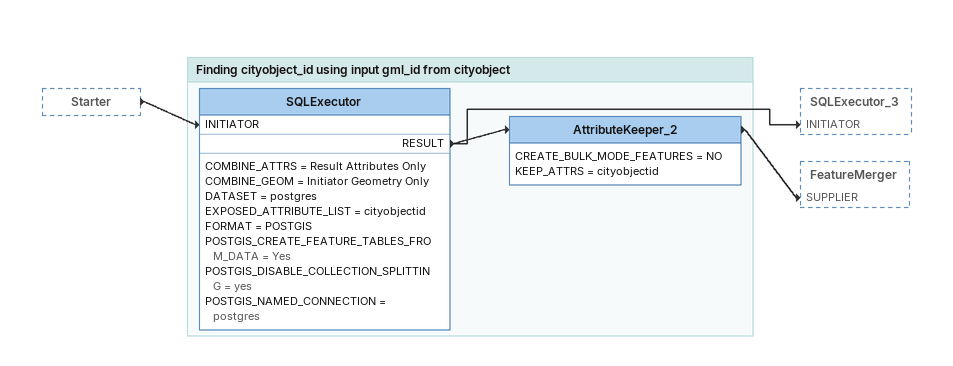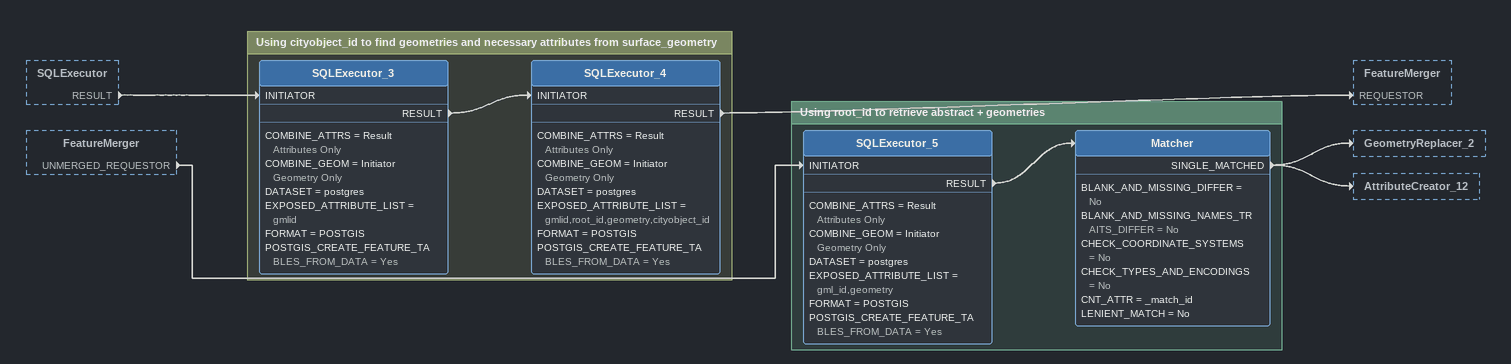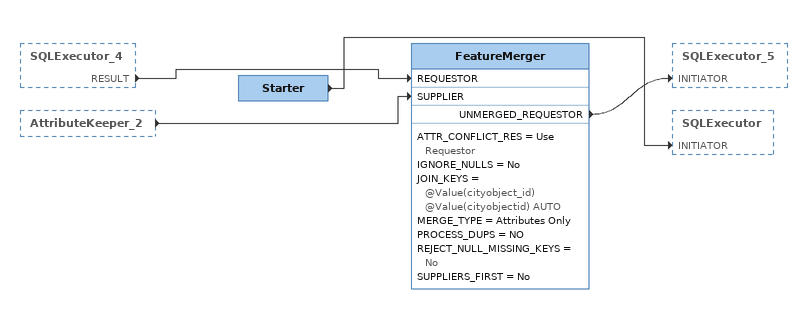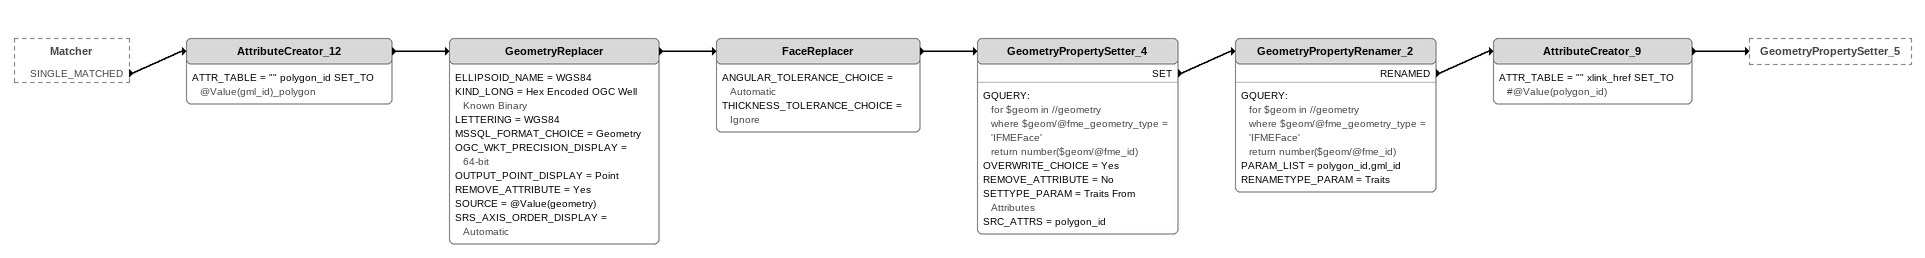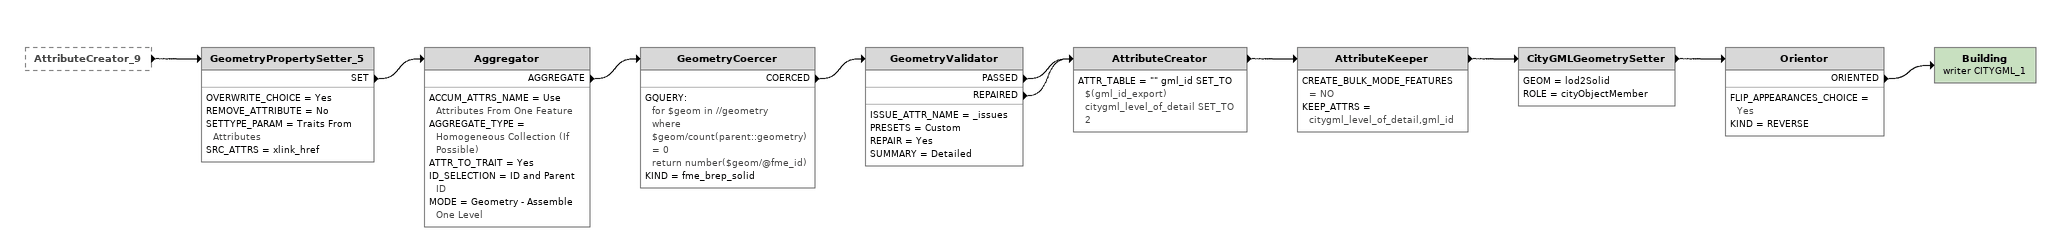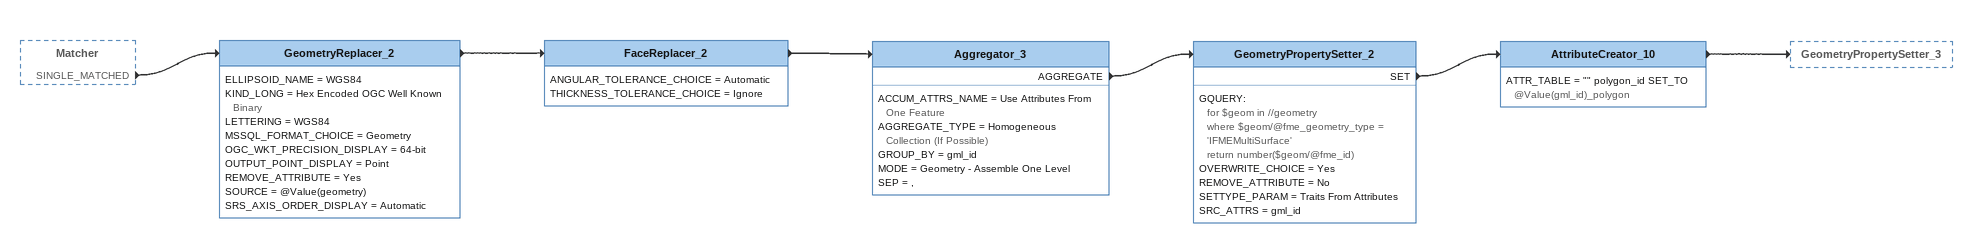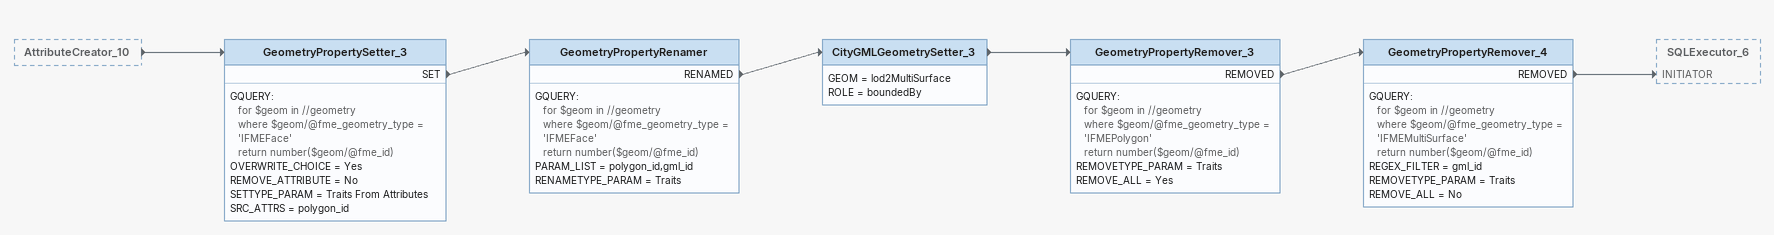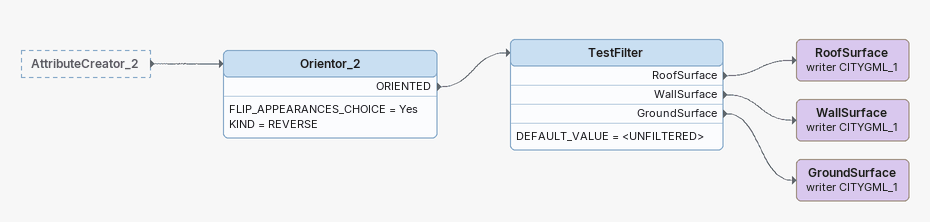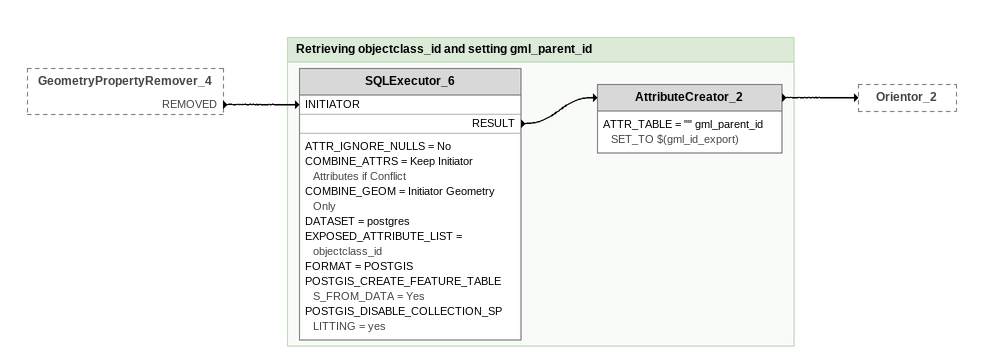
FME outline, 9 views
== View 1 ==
Starter [outside]
    -> SQLExecutor [INITIATOR]

Bookmark: Finding cityobject_id using input gml_id from cityobject
SQLExecutor
    COMBINE_ATTRS = Result Attributes Only
    COMBINE_GEOM = Initiator Geometry Only
    DATASET = postgres
    EXPOSED_ATTRIBUTE_LIST = cityobjectid
    FORMAT = POSTGIS
    POSTGIS_CREATE_FEATURE_TABLES_FROM_DATA = Yes
    POSTGIS_DISABLE_COLLECTION_SPLITTING = yes
    POSTGIS_NAMED_CONNECTION = postgres
    RESULT -> AttributeKeeper_2
    RESULT -> SQLExecutor_3 [INITIATOR]
AttributeKeeper_2
    CREATE_BULK_MODE_FEATURES = NO
    KEEP_ATTRS = cityobjectid
    -> FeatureMerger [SUPPLIER]

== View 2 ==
SQLExecutor [outside]
    RESULT -> SQLExecutor_3 [INITIATOR]
FeatureMerger [outside]
    UNMERGED_REQUESTOR -> SQLExecutor_5 [INITIATOR]

Bookmark: Using cityobject_id to find geometries and necessary attributes from surface_geometry
SQLExecutor_3
    COMBINE_ATTRS = Result Attributes Only
    COMBINE_GEOM = Initiator Geometry Only
    DATASET = postgres
    EXPOSED_ATTRIBUTE_LIST = gmlid
    FORMAT = POSTGIS
    POSTGIS_CREATE_FEATURE_TABLES_FROM_DATA = Yes
    RESULT -> SQLExecutor_4 [INITIATOR]
SQLExecutor_4
    COMBINE_ATTRS = Result Attributes Only
    COMBINE_GEOM = Initiator Geometry Only
    DATASET = postgres
    EXPOSED_ATTRIBUTE_LIST = gmlid,root_id,geometry,cityobject_id
    FORMAT = POSTGIS
    POSTGIS_CREATE_FEATURE_TABLES_FROM_DATA = Yes
    RESULT -> FeatureMerger [REQUESTOR]

Bookmark: Using root_id to retrieve abstract + geometries
SQLExecutor_5
    COMBINE_ATTRS = Result Attributes Only
    COMBINE_GEOM = Initiator Geometry Only
    DATASET = postgres
    EXPOSED_ATTRIBUTE_LIST = gml_id,geometry
    FORMAT = POSTGIS
    POSTGIS_CREATE_FEATURE_TABLES_FROM_DATA = Yes
    RESULT -> Matcher
Matcher
    BLANK_AND_MISSING_DIFFER = No
    BLANK_AND_MISSING_NAMES_TRAITS_DIFFER = No
    CHECK_COORDINATE_SYSTEMS = No
    CHECK_TYPES_AND_ENCODINGS = No
    CNT_ATTR = _match_id
    LENIENT_MATCH = No
    SINGLE_MATCHED -> GeometryReplacer_2
    SINGLE_MATCHED -> AttributeCreator_12

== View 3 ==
SQLExecutor_4 [outside]
    RESULT -> FeatureMerger [REQUESTOR]
AttributeKeeper_2 [outside]
    -> FeatureMerger [SUPPLIER]
Starter
    -> SQLExecutor [INITIATOR]
FeatureMerger
    ATTR_CONFLICT_RES = Use Requestor
    IGNORE_NULLS = No
    JOIN_KEYS = @Value(cityobject_id) @Value(cityobjectid) AUTO
    MERGE_TYPE = Attributes Only
    PROCESS_DUPS = NO
    REJECT_NULL_MISSING_KEYS = No
    SUPPLIERS_FIRST = No
    UNMERGED_REQUESTOR -> SQLExecutor_5 [INITIATOR]

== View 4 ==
Matcher [outside]
    SINGLE_MATCHED -> AttributeCreator_12
AttributeCreator_12
    ATTR_TABLE = "" polygon_id SET_TO @Value(gml_id)_polygon
    -> GeometryReplacer
GeometryReplacer
    ELLIPSOID_NAME = WGS84
    KIND_LONG = Hex Encoded OGC Well Known Binary
    LETTERING = WGS84
    MSSQL_FORMAT_CHOICE = Geometry
    OGC_WKT_PRECISION_DISPLAY = 64-bit
    OUTPUT_POINT_DISPLAY = Point
    REMOVE_ATTRIBUTE = Yes
    SOURCE = @Value(geometry)
    SRS_AXIS_ORDER_DISPLAY = Automatic
    -> FaceReplacer
FaceReplacer
    ANGULAR_TOLERANCE_CHOICE = Automatic
    THICKNESS_TOLERANCE_CHOICE = Ignore
    -> GeometryPropertySetter_4
GeometryPropertySetter_4
    GQUERY:
      for $geom in //geometry
      where $geom/@fme_geometry_type = 'IFMEFace'
      return number($geom/@fme_id)
    OVERWRITE_CHOICE = Yes
    REMOVE_ATTRIBUTE = No
    SETTYPE_PARAM = Traits From Attributes
    SRC_ATTRS = polygon_id
    SET -> GeometryPropertyRenamer_2
GeometryPropertyRenamer_2
    GQUERY:
      for $geom in //geometry
      where $geom/@fme_geometry_type = 'IFMEFace'
      return number($geom/@fme_id)
    PARAM_LIST = polygon_id,gml_id
    RENAMETYPE_PARAM = Traits
    RENAMED -> AttributeCreator_9
AttributeCreator_9
    ATTR_TABLE = "" xlink_href SET_TO #@Value(polygon_id)
    -> GeometryPropertySetter_5

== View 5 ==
AttributeCreator_9 [outside]
    -> GeometryPropertySetter_5
GeometryPropertySetter_5
    OVERWRITE_CHOICE = Yes
    REMOVE_ATTRIBUTE = No
    SETTYPE_PARAM = Traits From Attributes
    SRC_ATTRS = xlink_href
    SET -> Aggregator
Aggregator
    ACCUM_ATTRS_NAME = Use Attributes From One Feature
    AGGREGATE_TYPE = Homogeneous Collection (If Possible)
    ATTR_TO_TRAIT = Yes
    ID_SELECTION = ID and Parent ID
    MODE = Geometry - Assemble One Level
    AGGREGATE -> GeometryCoercer
GeometryCoercer
    GQUERY:
      for $geom in //geometry
      where $geom/count(parent::geometry) = 0
      return number($geom/@fme_id)
    KIND = fme_brep_solid
    COERCED -> GeometryValidator
GeometryValidator
    ISSUE_ATTR_NAME = _issues
    PRESETS = Custom
    REPAIR = Yes
    SUMMARY = Detailed
    PASSED -> AttributeCreator
    REPAIRED -> AttributeCreator
AttributeCreator
    ATTR_TABLE = "" gml_id SET_TO $(gml_id_export)  citygml_level_of_detail SET_TO 2
    -> AttributeKeeper
AttributeKeeper
    CREATE_BULK_MODE_FEATURES = NO
    KEEP_ATTRS = citygml_level_of_detail,gml_id
    -> CityGMLGeometrySetter
CityGMLGeometrySetter
    GEOM = lod2Solid
    ROLE = cityObjectMember
    -> Orientor
Orientor
    FLIP_APPEARANCES_CHOICE = Yes
    KIND = REVERSE
    ORIENTED -> Building (writer CITYGML_1)
Building (writer CITYGML_1)

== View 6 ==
Matcher [outside]
    SINGLE_MATCHED -> GeometryReplacer_2
GeometryReplacer_2
    ELLIPSOID_NAME = WGS84
    KIND_LONG = Hex Encoded OGC Well Known Binary
    LETTERING = WGS84
    MSSQL_FORMAT_CHOICE = Geometry
    OGC_WKT_PRECISION_DISPLAY = 64-bit
    OUTPUT_POINT_DISPLAY = Point
    REMOVE_ATTRIBUTE = Yes
    SOURCE = @Value(geometry)
    SRS_AXIS_ORDER_DISPLAY = Automatic
    -> FaceReplacer_2
FaceReplacer_2
    ANGULAR_TOLERANCE_CHOICE = Automatic
    THICKNESS_TOLERANCE_CHOICE = Ignore
    -> Aggregator_3
Aggregator_3
    ACCUM_ATTRS_NAME = Use Attributes From One Feature
    AGGREGATE_TYPE = Homogeneous Collection (If Possible)
    GROUP_BY = gml_id
    MODE = Geometry - Assemble One Level
    SEP = ,
    AGGREGATE -> GeometryPropertySetter_2
GeometryPropertySetter_2
    GQUERY:
      for $geom in //geometry
      where $geom/@fme_geometry_type = 'IFMEMultiSurface'
      return number($geom/@fme_id)
    OVERWRITE_CHOICE = Yes
    REMOVE_ATTRIBUTE = No
    SETTYPE_PARAM = Traits From Attributes
    SRC_ATTRS = gml_id
    SET -> AttributeCreator_10
AttributeCreator_10
    ATTR_TABLE = "" polygon_id SET_TO @Value(gml_id)_polygon
    -> GeometryPropertySetter_3

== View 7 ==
AttributeCreator_10 [outside]
    -> GeometryPropertySetter_3
GeometryPropertySetter_3
    GQUERY:
      for $geom in //geometry
      where $geom/@fme_geometry_type = 'IFMEFace'
      return number($geom/@fme_id)
    OVERWRITE_CHOICE = Yes
    REMOVE_ATTRIBUTE = No
    SETTYPE_PARAM = Traits From Attributes
    SRC_ATTRS = polygon_id
    SET -> GeometryPropertyRenamer
GeometryPropertyRenamer
    GQUERY:
      for $geom in //geometry
      where $geom/@fme_geometry_type = 'IFMEFace'
      return number($geom/@fme_id)
    PARAM_LIST = polygon_id,gml_id
    RENAMETYPE_PARAM = Traits
    RENAMED -> CityGMLGeometrySetter_3
CityGMLGeometrySetter_3
    GEOM = lod2MultiSurface
    ROLE = boundedBy
    -> GeometryPropertyRemover_3
GeometryPropertyRemover_3
    GQUERY:
      for $geom in //geometry
      where $geom/@fme_geometry_type = 'IFMEPolygon'
      return number($geom/@fme_id)
    REMOVETYPE_PARAM = Traits
    REMOVE_ALL = Yes
    REMOVED -> GeometryPropertyRemover_4
GeometryPropertyRemover_4
    GQUERY:
      for $geom in //geometry
      where $geom/@fme_geometry_type = 'IFMEMultiSurface'
      return number($geom/@fme_id)
    REGEX_FILTER = gml_id
    REMOVETYPE_PARAM = Traits
    REMOVE_ALL = No
    REMOVED -> SQLExecutor_6 [INITIATOR]

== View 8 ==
AttributeCreator_2 [outside]
    -> Orientor_2
Orientor_2
    FLIP_APPEARANCES_CHOICE = Yes
    KIND = REVERSE
    ORIENTED -> TestFilter
TestFilter
    DEFAULT_VALUE = <UNFILTERED>
    RoofSurface -> RoofSurface (writer CITYGML_1)
    WallSurface -> WallSurface (writer CITYGML_1)
    GroundSurface -> GroundSurface (writer CITYGML_1)
RoofSurface (writer CITYGML_1)
WallSurface (writer CITYGML_1)
GroundSurface (writer CITYGML_1)

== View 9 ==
GeometryPropertyRemover_4 [outside]
    REMOVED -> SQLExecutor_6 [INITIATOR]

Bookmark: Retrieving objectclass_id and setting gml_parent_id
SQLExecutor_6
    ATTR_IGNORE_NULLS = No
    COMBINE_ATTRS = Keep Initiator Attributes if Conflict
    COMBINE_GEOM = Initiator Geometry Only
    DATASET = postgres
    EXPOSED_ATTRIBUTE_LIST = objectclass_id
    FORMAT = POSTGIS
    POSTGIS_CREATE_FEATURE_TABLES_FROM_DATA = Yes
    POSTGIS_DISABLE_COLLECTION_SPLITTING = yes
    RESULT -> AttributeCreator_2
AttributeCreator_2
    ATTR_TABLE = "" gml_parent_id SET_TO $(gml_id_export)
    -> Orientor_2
